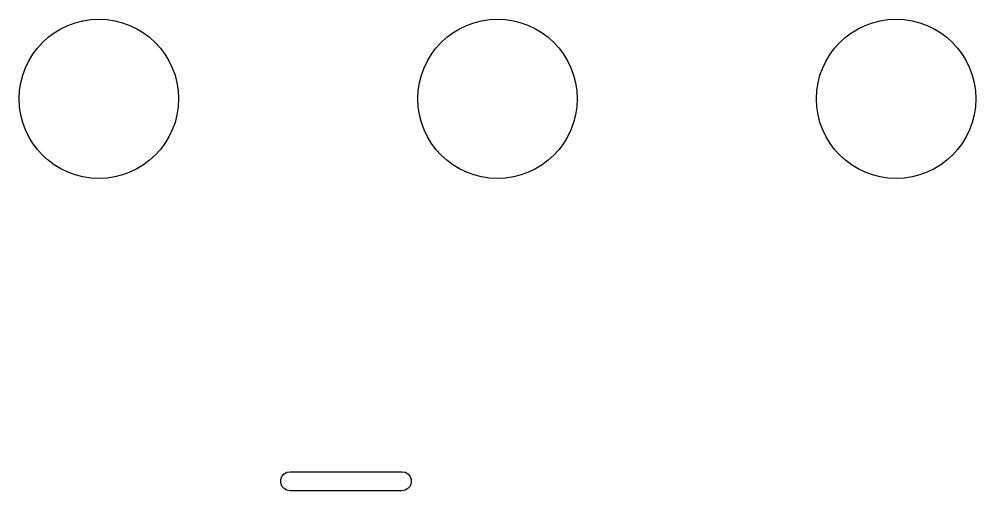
# Model space of a CAD drawing. Extents: x 25 to 326, y -201 to -21.
# Drawn here: x 67 to 73, y -85.46 to -82.5 of the extents above; entities that cross this region are included whole.
import ezdxf

# ---------------------------------------------------------------- set-up
doc = ezdxf.new("R2010")
doc.units = 0
doc.header["$MEASUREMENT"] = 0
doc.layers.add('BLACK', color=7, linetype='CONTINUOUS')

msp = doc.modelspace()

# ---------------------------------------------------------------- linework, layer by layer
at = {"layer": 'Black'}
for p, q in [((68.6409, -85.3896), (68.648, -85.37)), ((68.648, -85.37), (68.6614, -85.354)), ((68.6614, -85.354), (68.6795, -85.3436)), ((68.6795, -85.3436), (68.7, -85.34)), ((68.7, -85.34), (69.4, -85.34)), ((69.4, -85.34), (69.4205, -85.3436)), ((69.4205, -85.3436), (69.4386, -85.354)), ((69.4386, -85.354), (69.452, -85.37)), ((69.452, -85.37), (69.4591, -85.3896)), ((68.6409, -85.4104), (68.6409, -85.3896)), ((68.648, -85.43), (68.6409, -85.4104)), ((68.6614, -85.446), (68.648, -85.43)), ((69.452, -85.43), (69.4386, -85.446)), ((69.4591, -85.4104), (69.452, -85.43)), ((69.4591, -85.3896), (69.4591, -85.4104)), ((68.6795, -85.4564), (68.6614, -85.446)), ((68.7, -85.46), (68.6795, -85.4564)), ((69.4, -85.46), (68.7, -85.46)), ((69.4205, -85.4564), (69.4, -85.46)), ((69.4386, -85.446), (69.4205, -85.4564))]:
    msp.add_line(p, q, dxfattribs=at)
for centre in [(67.5, -83), (70, -83), (72.5, -83)]:
    msp.add_circle(centre, 0.5, dxfattribs=at)

doc.saveas('drawing.dxf')
